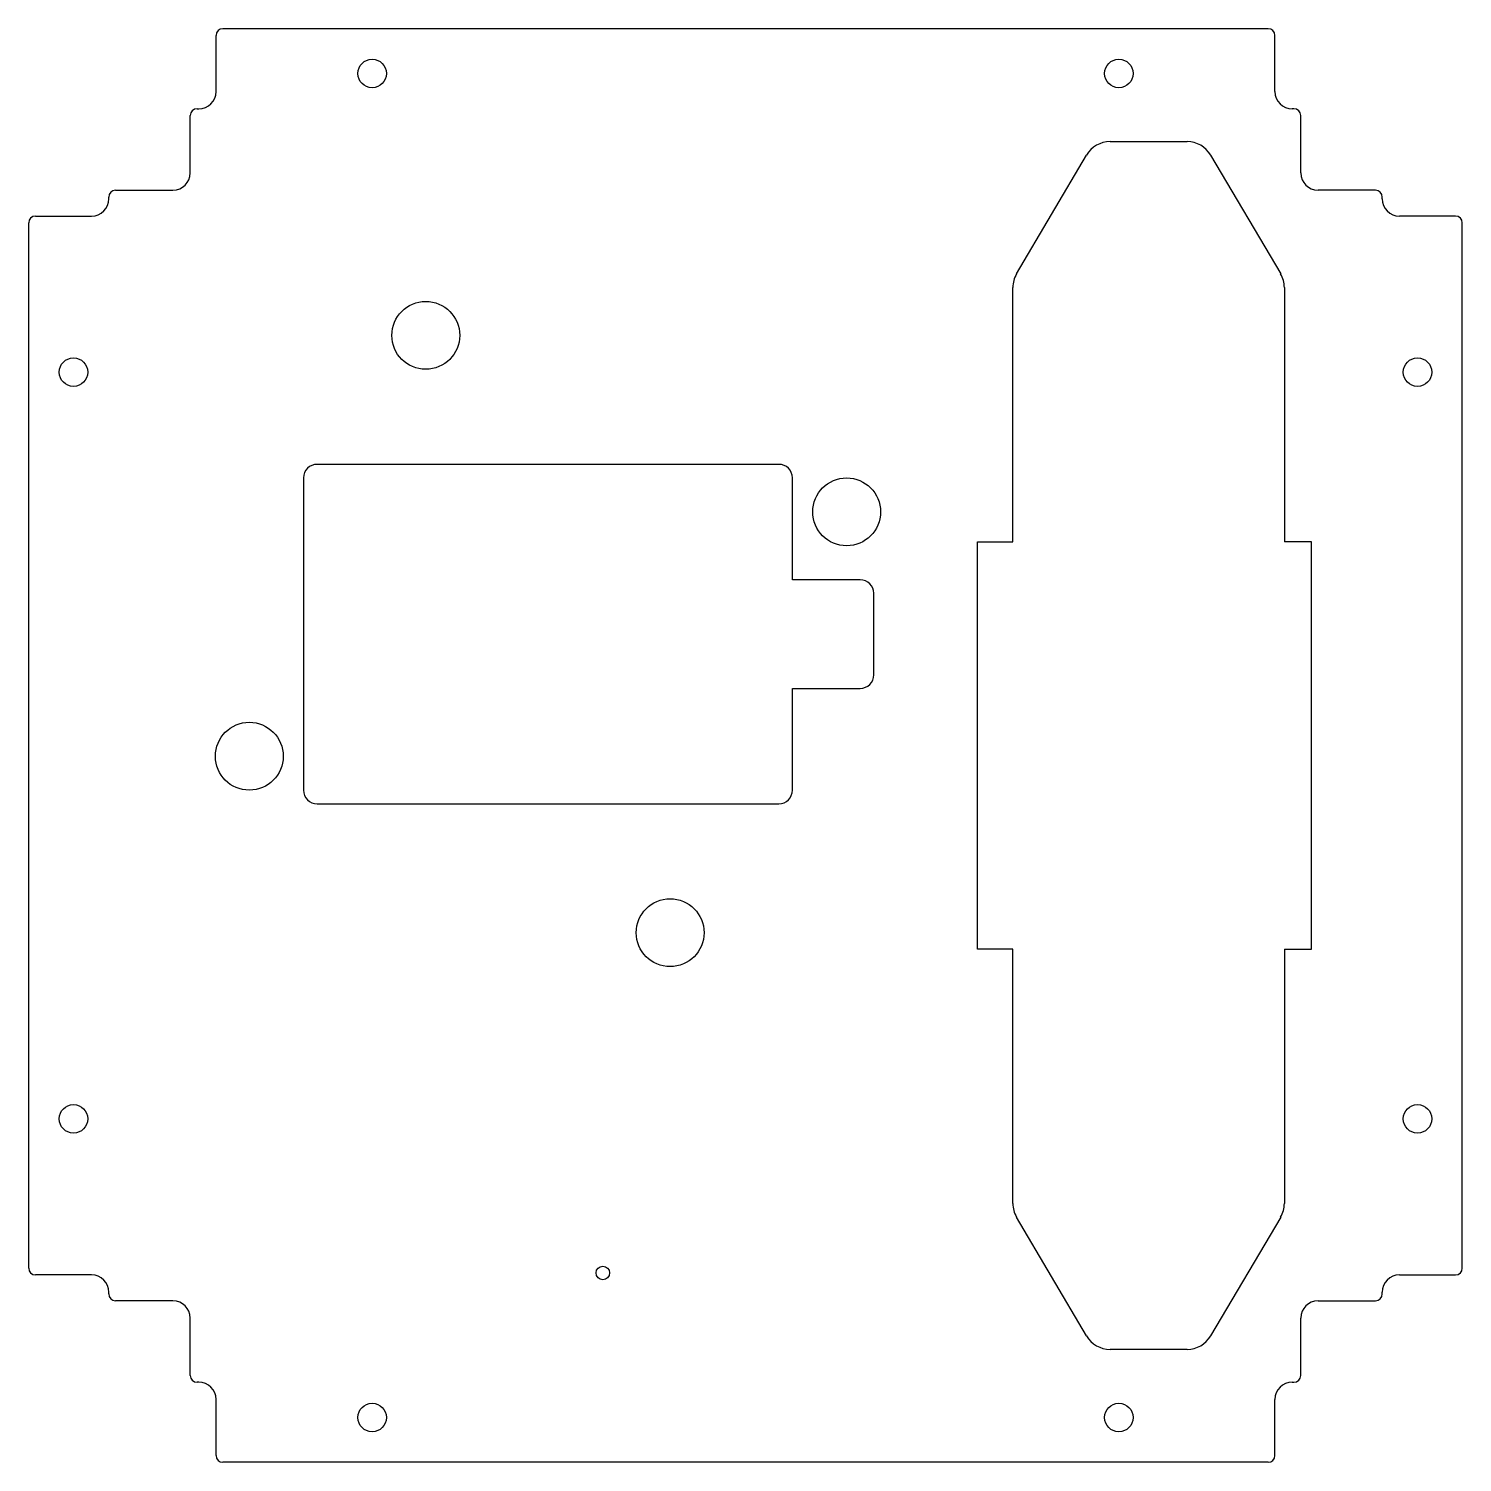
# Model space of a CAD drawing. Extents: x -53 to 53, y -53 to 53.
import ezdxf

# ---------------------------------------------------------------- set-up
doc = ezdxf.new("R2010")
doc.units = 0
doc.layers.add('VISIBLE', color=7, linetype='CONTINUOUS')

msp = doc.modelspace()

# ---------------------------------------------------------------- linework, layer by layer
at = {"layer": 'VISIBLE'}
for p, q in [((-39, 48.17), (-39, 52.3)), ((38.5, 52.8), (-38.5, 52.8)), ((39, 48.17), (39, 52.3)), ((-40.4, 46.9), (-40.27, 46.9)), ((40.4, 46.9), (40.27, 46.9)), ((-40.9, 42.17), (-40.9, 46.4)), ((40.9, 42.17), (40.9, 46.4)), ((26.85, 44.48), (32.54, 44.48)), ((19.97, 34.74), (25.12, 43.49)), ((34.26, 43.49), (39.42, 34.74)), ((-46.9, 40.27), (-46.9, 40.4)), ((-46.4, 40.9), (-42.17, 40.9)), ((46.4, 40.9), (42.17, 40.9)), ((46.9, 40.27), (46.9, 40.4)), ((-52.8, -38.5), (-52.8, 38.5)), ((-52.3, 39), (-48.17, 39)), ((52.3, 39), (48.17, 39)), ((52.8, -38.5), (52.8, 38.5)), ((19.69, 15), (19.69, 33.73)), ((39.69, 33.73), (39.69, 15)), ((2.45, 20.71), (-31.55, 20.71)), ((-32.55, 19.71), (-32.55, -3.29)), ((3.45, 12.21), (3.45, 19.71)), ((17.09, -15), (17.09, 15)), ((17.09, 15), (19.69, 15)), ((41.69, 15), (39.69, 15)), ((41.69, -15), (41.69, 15)), ((8.45, 12.21), (3.45, 12.21)), ((9.45, 5.21), (9.45, 11.21)), ((3.45, 4.21), (8.45, 4.21)), ((3.45, -3.29), (3.45, 4.21)), ((-31.55, -4.29), (2.45, -4.29)), ((19.69, -15), (17.09, -15)), ((19.69, -33.73), (19.69, -15)), ((39.69, -15), (41.69, -15)), ((39.69, -15), (39.69, -33.73)), ((25.12, -43.49), (19.97, -34.74)), ((39.42, -34.74), (34.26, -43.49)), ((-48.17, -39), (-52.3, -39)), ((48.17, -39), (52.3, -39)), ((-46.9, -40.4), (-46.9, -40.27)), ((-42.17, -40.9), (-46.4, -40.9)), ((42.17, -40.9), (46.4, -40.9)), ((46.9, -40.4), (46.9, -40.27)), ((-40.9, -46.4), (-40.9, -42.17)), ((40.9, -46.4), (40.9, -42.17)), ((32.54, -44.48), (26.85, -44.48)), ((-40.27, -46.9), (-40.4, -46.9)), ((40.27, -46.9), (40.4, -46.9)), ((-39, -52.3), (-39, -48.17)), ((39, -52.3), (39, -48.17)), ((38.5, -52.8), (-38.5, -52.8))]:
    msp.add_line(p, q, dxfattribs=at)
for centre, radius in [((-27.5, 49.5), 1.05), ((27.5, 49.5), 1.05), ((-23.55, 30.21), 2.5), ((-49.5, 27.5), 1.05), ((49.5, 27.5), 1.05), ((7.45, 17.21), 2.5), ((-36.55, -0.79), 2.5), ((-5.55, -13.79), 2.5), ((-49.5, -27.5), 1.05), ((49.5, -27.5), 1.05), ((-10.51, -38.85), 0.5), ((-27.5, -49.5), 1.05), ((27.5, -49.5), 1.05)]:
    msp.add_circle(centre, radius, dxfattribs=at)
for centre, radius, start, end in [((-38.5, 52.3), 0.5, 90, 180), ((38.5, 52.3), 0.5, 0, 90), ((-40.27, 48.17), 1.27, 270, 0), ((40.27, 48.17), 1.27, 180, 270), ((-40.4, 46.4), 0.5, 90, 180), ((40.4, 46.4), 0.5, 0, 90), ((26.85, 42.48), 2, 90, 149.5173), ((32.54, 42.48), 2, 30.4827, 90), ((-42.17, 42.17), 1.27, 270, 0), ((42.17, 42.17), 1.27, 180, 270), ((-48.17, 40.27), 1.27, 270, 0), ((-46.4, 40.4), 0.5, 90, 180), ((46.4, 40.4), 0.5, 0, 90), ((48.17, 40.27), 1.27, 180, 270), ((-52.3, 38.5), 0.5, 90, 180), ((52.3, 38.5), 0.5, 0, 90), ((21.69, 33.73), 2, 149.5173, 180), ((37.69, 33.73), 2, 0, 30.4827), ((-31.55, 19.71), 1, 90, 180), ((2.45, 19.71), 1, 0, 90), ((8.45, 11.21), 1, 0, 90), ((8.45, 5.21), 1, 270, 0), ((-31.55, -3.29), 1, 180, 270), ((2.45, -3.29), 1, 270, 0), ((21.69, -33.73), 2, 180, 210.4827), ((37.69, -33.73), 2, 329.5173, 0), ((-52.3, -38.5), 0.5, 180, 270), ((-48.17, -40.27), 1.27, 0, 90), ((48.17, -40.27), 1.27, 90, 180), ((52.3, -38.5), 0.5, 270, 0), ((-46.4, -40.4), 0.5, 180, 270), ((-42.17, -42.17), 1.27, 0, 90), ((42.17, -42.17), 1.27, 90, 180), ((46.4, -40.4), 0.5, 270, 0), ((26.85, -42.48), 2, 210.4827, 270), ((32.54, -42.48), 2, 270, 329.5173), ((-40.4, -46.4), 0.5, 180, 270), ((40.4, -46.4), 0.5, 270, 0), ((-40.27, -48.17), 1.27, 0, 90), ((40.27, -48.17), 1.27, 90, 180), ((-38.5, -52.3), 0.5, 180, 270), ((38.5, -52.3), 0.5, 270, 0)]:
    msp.add_arc(centre, radius, start, end, dxfattribs=at)

doc.saveas('drawing.dxf')
